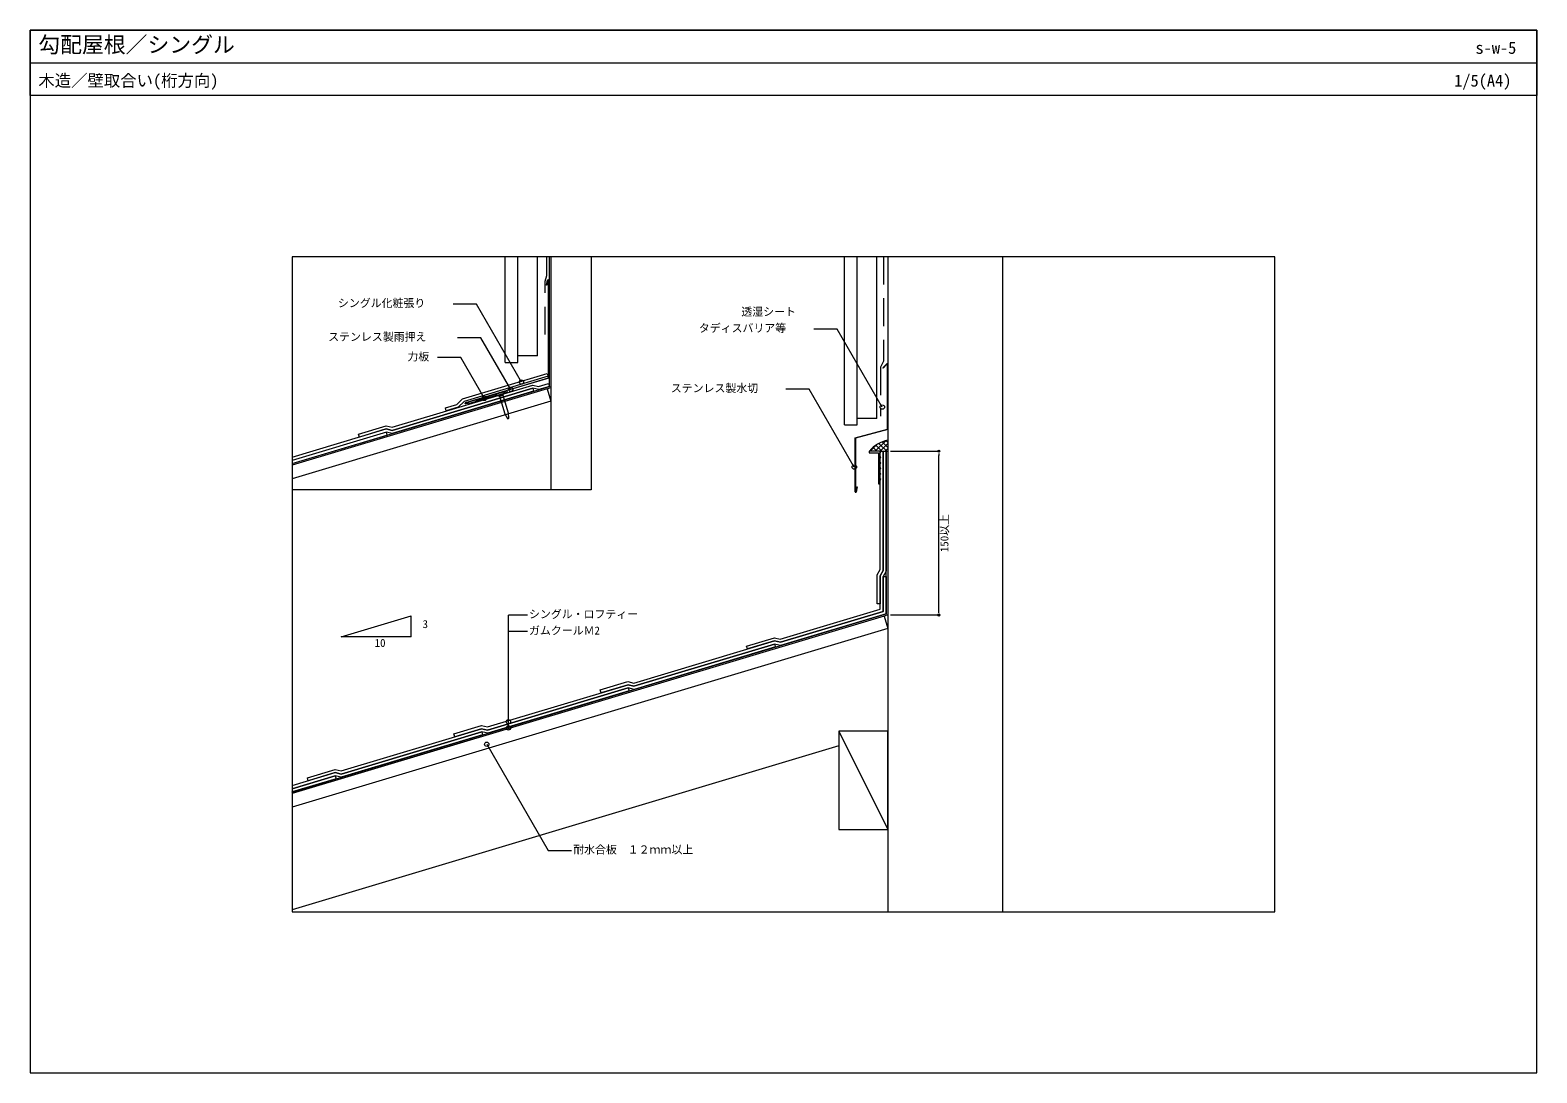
# Model space of a CAD drawing. Units: millimetres, scale not verified. Extents: x -690 to 690, y -477 to 478.
import ezdxf
from ezdxf.enums import TextEntityAlignment as Align

# ---------------------------------------------------------------- set-up
doc = ezdxf.new("R2010")
doc.units = ezdxf.units.MM
doc.header["$LTSCALE"] = 2
doc.linetypes.add('USER1', pattern=[19.05, 12.7, -6.35])
for name, color, linetype, lineweight in [('0-0_0', 7, 'Continuous', 9), ('0-2_KUTAI', 3, 'Continuous', 18), ('0-3_BOUSUI', 1, 'Continuous', 18), ('0-4_MOJI', 7, 'Continuous', 18), ('0-5_sunpo', 7, 'Continuous', 18), ('0-6_KANAMONO', 4, 'Continuous', 18), ('0-7_single', 6, 'Continuous', 18), ('0-8_KANAMONO_SCREW', 4, 'Continuous', 18), ('0-9_HATCH', 9, 'Continuous', 18), ('0-A_WAKU', 7, 'Continuous', 18)]:
    doc.layers.add(name, color=color, linetype=linetype, lineweight=lineweight)
doc.styles.add('ＭＳ ゴシック', font='')
doc.styles.get('ＭＳ ゴシック').set_extended_font_data('MS Gothic')

# ---------------------------------------------------------------- blocks, each defined once
blk = doc.blocks.new('_DOT')
at = {"layer": '0-0_0'}
for p, q in [((-0.5, 0), (-1, 0)), ((0.25, 0), (-0.25, 0))]:
    blk.add_line(p, q, dxfattribs=at)
blk.add_circle((0, 0), 0.25, dxfattribs=at)

msp = doc.modelspace()

# ---------------------------------------------------------------- linework, layer by layer
at = {"layer": '0-0_0', "lineweight": 18}
msp.add_line((-689.924, 447.553), (690.076, 447.553), dxfattribs=at)
at = {"layer": '0-2_KUTAI'}
for p, q in [((-254.787, 173.199), (-254.787, 270.053)), ((-243.187, 173.199), (-243.187, 270.053)), ((-225.187, 179.168), (-225.187, 270.053)), ((-212.881, 270.053), (-212.881, 56.627)), ((56.023, 115.97), (56.023, 270.053)), ((67.623, 115.97), (67.623, 270.053)), ((85.623, 121.939), (85.623, 270.053)), ((95.623, 270.053), (95.623, -329.947)), ((200.623, 270.053), (200.623, -329.947)), ((-254.787, 173.199), (-243.187, 173.199)), ((-225.187, 179.168), (-243.187, 179.168)), ((-216.384, 149.099), (-449.98, 79.021)), ((-216.329, 149.099), (-212.881, 137.605)), ((-212.881, 137.605), (-449.924, 66.492)), ((56.023, 115.97), (67.623, 115.97)), ((85.623, 121.939), (67.623, 121.939)), ((92.175, -59.095), (-449.924, -221.725)), ((92.175, -59.095), (95.623, -70.589)), ((95.623, -70.589), (-449.924, -234.253)), ((50.623, -164.552), (95.623, -254.552)), ((50.623, -178.052), (-449.924, -328.216))]:
    msp.add_line(p, q, dxfattribs=at)
msp.add_lwpolyline([(95.623, -164.552), (50.623, -164.552), (50.623, -254.552), (95.623, -254.552)], close=True, dxfattribs=at)
at = {"layer": '0-3_BOUSUI'}
for p, q in [((-216.384, 149.099), (-212.881, 150.15)), ((94.123, 91.939), (95.623, 91.939)), ((95.623, -58.061), (92.175, -59.095))]:
    msp.add_line(p, q, dxfattribs=at)
for points in [[(-449.924, 80.603), (-214.381, 151.266), (-214.381, 270.053)], [(-450.355, -220.288), (94.123, -56.945), (94.123, 91.939)]]:
    msp.add_lwpolyline(points, dxfattribs=at)
at = {"layer": '0-3_BOUSUI', "linetype": 'USER1'}
for points in [[(-218.091, 198.799), (-218.091, 247.698), (-216.715, 252.835), (-216.715, 270.053)], [(91.623, 270.053), (91.623, 174.248), (88.814, 168.786), (88.814, 124.022)]]:
    msp.add_lwpolyline(points, dxfattribs=at)
at = {"layer": '0-3_BOUSUI'}
msp.add_arc((100.206, 75.143), 27.185, 99.70594, 141.84163, dxfattribs=at)
at = {"layer": '0-4_MOJI'}
for p, q in [((-281.139, 226.69), (-302.539, 226.69)), ((-239.907, 155.275), (-281.139, 226.69)), ((-277.082, 195.798), (-298.482, 195.798)), ((-249.789, 148.526), (-277.082, 195.798)), ((49.365, 203.769), (27.965, 203.769)), ((90.596, 132.353), (49.365, 203.769)), ((-295.517, 177.693), (-316.918, 177.693)), ((-273.902, 140.253), (-295.517, 177.693)), ((23.717, 148.752), (2.317, 148.752)), ((64.949, 77.337), (23.717, 148.752)), ((-405.034, -78.015), (-340.844, -58.759)), ((-340.844, -78.015), (-340.844, -58.759)), ((-251.823, -161.584), (-251.823, -58.22)), ((-234.534, -58.22), (-251.823, -58.22)), ((-340.844, -78.015), (-405.034, -78.015)), ((-234.534, -73.22), (-251.823, -73.22))]:
    msp.add_line(p, q, dxfattribs=at)
msp.add_lwpolyline([(-271.694, -176.456), (-215.477, -273.828), (-194.077, -273.828)], dxfattribs=at)
for centre in [(-239.907, 155.275), (-273.902, 140.253), (-249.789, 148.526), (90.596, 132.353), (64.949, 77.337), (-251.823, -155.883), (-251.823, -161.584), (-271.694, -176.456)]:
    msp.add_circle(centre, 2, dxfattribs=at)
at = {"layer": '0-5_sunpo'}
for p, q in [((98.123, 91.939), (142.304, 91.939)), ((142.304, -54.061), (142.304, 87.939)), ((98.123, -58.061), (142.304, -58.061))]:
    msp.add_line(p, q, dxfattribs=at)
at = {"layer": '0-6_KANAMONO'}
for p, q in [((-215.641, 248.945), (-215.187, 248.945)), ((-215.287, 248.645), (-215.559, 248.645)), ((-291.4, 135.58), (-291.513, 135.957)), ((-291.197, 135.947), (-291.139, 135.756)), ((78.53, 91.639), (78.53, 90.739)), ((88.523, 91.939), (78.83, 91.939)), ((87.323, 61.939), (88.223, 61.939)), ((66.316, 54.271), (65.923, 54.271)), ((66.023, 54.571), (66.223, 54.571))]:
    msp.add_line(p, q, dxfattribs=at)
for points in [[(-291.312, 136.331), (-215.187, 159.168), (-215.187, 248.545)], [(-214.887, 248.645), (-214.887, 158.945), (-291.13, 136.072)], [(-215.657, 248.564), (-216.593, 243.886), (-216.887, 243.945), (-215.935, 248.704)], [(65.623, 54.571), (65.623, 104.191), (95.323, 112.169), (95.323, 171.385)], [(95.623, 171.385), (95.623, 111.939), (65.923, 103.961), (65.923, 54.671)], [(94.811, 171.597), (91.249, 168.038), (91.037, 168.25), (94.599, 171.809)], [(-291.014, 135.675), (-286.27, 136.068), (-262.376, 143.236), (-262.29, 142.949), (-286.214, 135.772), (-291.088, 135.367)], [(78.83, 90.439), (87.023, 90.439), (87.023, 76.547), (87.371, 76.168), (87.023, 75.832), (87.023, 62.239)], [(88.523, 62.239), (88.523, 65.439), (89.323, 66.189), (88.523, 66.939), (88.523, 70.439), (89.323, 71.189), (88.523, 71.939), (88.523, 75.439), (89.323, 76.189), (88.523, 76.939), (88.523, 80.439), (89.323, 81.189), (88.523, 81.939), (88.523, 85.439), (89.323, 86.189), (88.523, 86.939), (88.523, 90.439), (89.323, 91.189), (88.523, 91.939)], [(66.323, 54.671), (67.328, 59.293), (67.627, 59.293), (66.609, 54.508)]]:
    msp.add_lwpolyline(points, dxfattribs=at)
msp.add_lwpolyline([(-281.532, 137.489), (-252.798, 146.11), (-253.085, 147.068), (-281.82, 138.447)], close=True, dxfattribs=at)
for centre, radius, start, end in [((-215.641, 248.645), 0.3, 90, 168.69007), ((-215.559, 248.545), 0.1, 90.00018, 168.69025), ((-215.287, 248.545), 0.1, 0, 90), ((-215.187, 248.645), 0.3, 360, 90), ((95.023, 171.385), 0.6, 0, 134.98149), ((95.023, 171.385), 0.3, 0, 134.98148), ((-291.226, 136.043), 0.3, 106.69924, 196.69924), ((-291.113, 135.666), 0.3, 196.69924, 274.68777), ((-291.101, 135.976), 0.1, 106.69924, 196.69924), ((-291.019, 135.805), 0.13, 202.12279, 272.18151), ((78.83, 91.639), 0.3, 90, 180), ((78.83, 90.739), 0.3, 180, 270), ((87.323, 62.239), 0.3, 180, 270), ((88.223, 62.239), 0.3, 270, 0), ((65.923, 54.571), 0.3, 180, 270), ((66.023, 54.671), 0.1, 180, 270), ((66.223, 54.671), 0.1, 270, 360), ((66.316, 54.571), 0.3, 270, 347.98852)]:
    msp.add_arc(centre, radius, start, end, dxfattribs=at)
at = {"layer": '0-7_single'}
for points in [[(-214.381, 151.266), (-224.103, 148.35), (-229.553, 149.638), (-358.284, 111.019), (-363.734, 112.307), (-388.398, 104.908), (-389.203, 107.59), (-363.82, 115.204), (-358.37, 113.916), (-229.639, 152.536), (-224.189, 151.247), (-215.185, 153.948)], [(-215.589, 160.509), (-292.417, 137.461), (-297.786, 132.091), (-308.743, 128.804), (-309.548, 131.486), (-299.267, 134.57), (-293.897, 139.94), (-216.394, 163.191)], [(94.123, 91.939), (94.123, -18.003), (91.323, -22.853), (91.323, -54.862), (-2.76, -83.086), (-8.209, -81.798), (-32.874, -89.197), (-33.678, -86.515), (-8.295, -78.901), (-2.846, -80.189), (88.523, -52.778), (88.523, -22.103), (91.323, -17.253), (91.323, 91.939)], [(91.323, 91.939), (91.323, -17.253), (88.523, -22.103), (88.523, -47.853), (85.723, -47.853), (85.723, -21.353), (88.523, -16.503), (88.523, 91.939)], [(94.123, -56.945), (-2.674, -85.984), (-8.123, -84.696), (-136.855, -123.315), (-142.305, -122.027), (-166.969, -129.426), (-167.774, -126.744), (-142.391, -119.129), (-136.941, -120.418), (-8.209, -81.798), (-2.76, -83.086), (91.323, -54.862), (91.323, -22.853), (94.123, -22.853)], [(-7.319, -87.377), (-136.769, -126.213), (-142.219, -124.924), (-270.951, -163.544), (-276.401, -162.255), (-301.065, -169.655), (-301.87, -166.973), (-276.487, -159.358), (-271.037, -160.646), (-142.305, -122.027), (-136.855, -123.315), (-8.123, -84.696)], [(-141.415, -127.606), (-270.865, -166.441), (-276.315, -165.153), (-405.047, -203.773), (-410.496, -202.484), (-435.161, -209.883), (-435.965, -207.202), (-410.582, -199.587), (-405.133, -200.875), (-276.401, -162.255), (-270.951, -163.544), (-142.219, -124.924)]]:
    msp.add_lwpolyline(points, close=True, dxfattribs=at)
for points in [[(-449.924, 86.45), (-363.734, 112.307), (-358.284, 111.019), (-229.553, 149.638), (-228.748, 146.956), (-358.198, 108.121), (-363.648, 109.409), (-449.924, 83.527)], [(-449.924, 80.603), (-362.844, 106.728), (-363.648, 109.409), (-449.924, 83.527)], [(-449.924, -214.313), (-410.496, -202.484), (-405.047, -203.773), (-276.315, -165.153), (-275.51, -167.835), (-404.961, -206.67), (-410.41, -205.382), (-449.924, -217.236)], [(-449.924, -217.236), (-410.41, -205.382), (-409.606, -208.064), (-449.924, -220.159)]]:
    msp.add_lwpolyline(points, dxfattribs=at)
at = {"layer": '0-8_KANAMONO_SCREW'}
for p, q in [((-254.467, 146.653), (-264.045, 143.78)), ((-264.045, 143.78), (-259.958, 142.339)), ((-259.958, 142.339), (-257.085, 143.201)), ((-259.958, 142.339), (-255.099, 126.141)), ((-257.085, 143.201), (-254.467, 146.653)), ((-257.085, 143.201), (-252.225, 127.003)), ((-255.099, 126.141), (-252.792, 121.932)), ((-252.225, 127.003), (-251.834, 122.22)), ((-252.792, 121.932), (-252.072, 121.271)), ((-251.834, 122.22), (-252.072, 121.271))]:
    msp.add_line(p, q, dxfattribs=at)
at = {"layer": '0-9_HATCH'}
for p, q in [((79.577, 91.939), (85.892, 98.255)), ((84.067, 91.939), (93.655, 101.527)), ((90.08, 91.939), (84.61, 97.409)), ((94.57, 91.939), (87.391, 99.118)), ((88.557, 91.939), (95.623, 99.005)), ((95.623, 95.377), (90.473, 100.526)), ((95.623, 99.867), (93.902, 101.587)), ((81.1, 91.939), (79.863, 93.176)), ((85.59, 91.939), (82.104, 95.425)), ((93.047, 91.939), (95.623, 94.515))]:
    msp.add_line(p, q, dxfattribs=at)
at = {"layer": '0-A_WAKU'}
for points in [[(-689.924, -477.447), (690.076, -477.447), (690.076, 477.553), (-689.924, 477.553)], [(690.076, 417.553), (-689.924, 417.553), (-689.924, 477.553), (690.076, 477.553)], [(-449.924, -329.947), (450.076, -329.947), (450.076, 270.053), (-449.924, 270.053)]]:
    msp.add_lwpolyline(points, close=True, dxfattribs=at)
msp.add_lwpolyline([(-176.041, 270.053), (-176.041, 56.627), (-449.924, 56.627)], dxfattribs=at)

# ---------------------------------------------------------------- block references
at = {"layer": '0-5_sunpo', "xscale": 4, "yscale": 4}
for p, rotation in [((142.304, 91.939), 90), ((142.304, -58.061), 270)]:
    msp.add_blockref('_DOT', p, dxfattribs=dict(at, rotation=rotation))

# ---------------------------------------------------------------- texts
at = {"layer": '0-4_MOJI', "style": 'ＭＳ ゴシック'}
for s, p in [('シングル化粧張り', (-407.998, 221.69)), ('透湿シート', (-38.51, 213.769)), ('タディスバリア等', (-77.495, 198.769)), ('ステンレス製雨押え', (-416.936, 190.798)), ('力板', (-344.407, 172.693)), ('ステンレス製水切', (-103.142, 143.752)), ('シングル・ロフティー', (-233.034, -63.22)), ('3', (-330.493, -72.289)), ('ガムクールＭ2', (-233.034, -78.22)), ('10', (-374.396, -89.55)), ('耐水合板\u3000１２ｍｍ以上', (-192.577, -278.828))]:
    msp.add_text(s, height=7.331, dxfattribs=at).set_placement(p, align=Align.BOTTOM_LEFT)
at = {"layer": '0-5_sunpo', "style": 'ＭＳ ゴシック'}
msp.add_text('150以上', height=7.331, rotation=90, dxfattribs=at).set_placement((153.312, -0.561), align=Align.BOTTOM_LEFT)
at = {"layer": '0-A_WAKU', "style": 'ＭＳ ゴシック'}
for s, height, p in [('勾配屋根／シングル', 14.66, (-682.424, 452.553)), ('s-w-5', 11, (633.845, 452.553)), ('木造／壁取合い(桁方向)', 11, (-682.424, 422.553)), ('1/5(A4)', 11, (614.352, 422.553))]:
    msp.add_text(s, height=height, dxfattribs=at).set_placement(p, align=Align.BOTTOM_LEFT)

doc.saveas('drawing.dxf')
